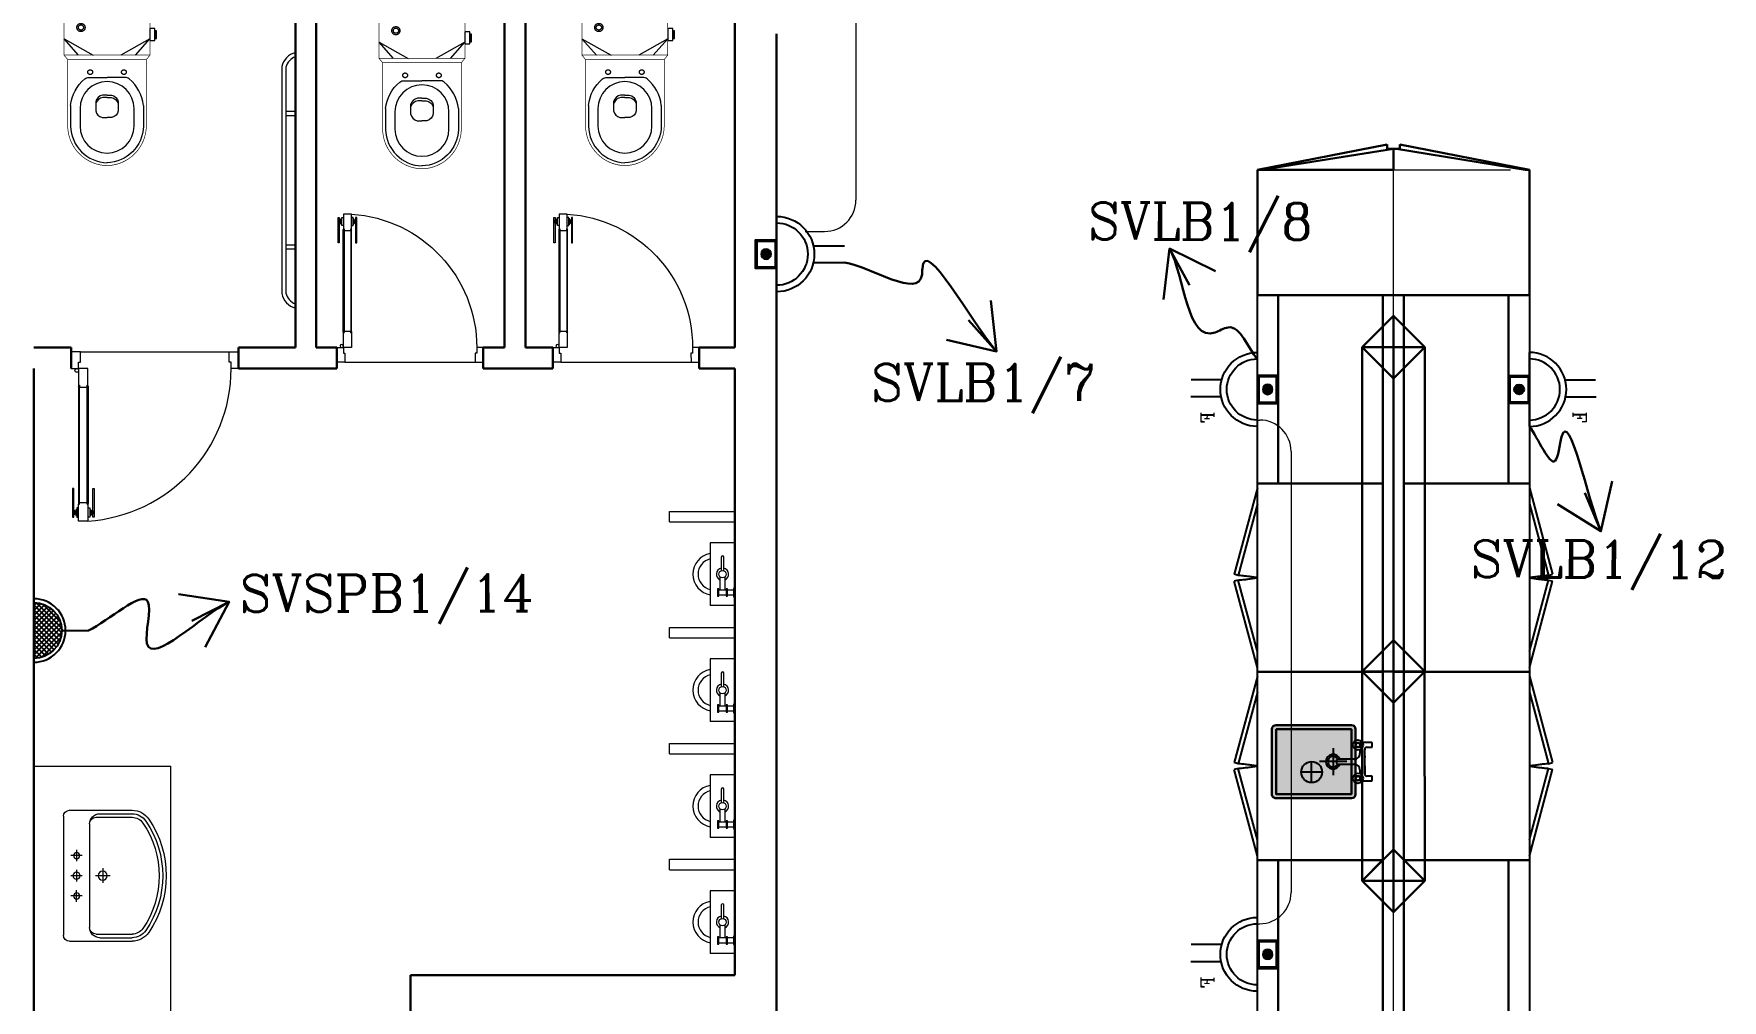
# Model space of a CAD drawing. Extents: x 1315 to 1416, y 473 to 837.
# Drawn here: x 1338.49 to 1346.56, y 594.38 to 599 of the extents above; entities that cross this region are included whole.
import ezdxf

# ---------------------------------------------------------------- set-up
doc = ezdxf.new("R2010")
doc.units = 0
doc.header["$MEASUREMENT"] = 0
for name, pattern in [('ACAD_ISO02W100', [15, 12, -3]), ('DASHED', [19.049999999999997, 12.7, -6.349999999999998]), ('DASHED2', [0.375, 0.25, -0.125])]:
    doc.linetypes.add(name, pattern=pattern)
doc.layers.get('0').update_dxf_attribs({"color": 252, "linetype": 'CONTINUOUS', "lineweight": 30})
for name, color, linetype in [('-FUR', 252, 'CONTINUOUS'), ('E-SOCKETS', 6, 'CONTINUOUS'), ('LAYER8', 252, 'CONTINUOUS'), ('POWER', 1, 'CONTINUOUS'), ('SAN', 252, 'CONTINUOUS'), ('WIRING', 4, 'CONTINUOUS')]:
    doc.layers.add(name, color=color, linetype=linetype)
for name, color, linetype, lineweight in [('DOOR', 252, 'CONTINUOUS', 9), ('elev', 252, 'CONTINUOUS', 9), ('Furn', 252, 'CONTINUOUS', 9), ('LIGHT 2', 252, 'CONTINUOUS', 9), ('Wall', 252, 'CONTINUOUS', 30), ('WIRRING', 3, 'CONTINUOUS', 5)]:
    doc.layers.add(name, color=color, linetype=linetype, lineweight=lineweight)
doc.styles.add('ARIAL', font='arial.ttf')
doc.styles.add('E80', font='romanc.shx')
doc.dimstyles.new('DIM-100-IN', dxfattribs={"dimtxt": 0.22, "dimasz": 0.1, "dimexe": 0.15, "dimexo": 0.15, "dimgap": 0, "dimtad": 0, "dimrnd": 0.05, "dimzin": 1, "dimdsep": 46, "dimtxsty": 'ARIAL', "dimblk": 'DOT', "dimcen": 0.2, "dimclrd": 256, "dimclre": 256, "dimclrt": 23, "dimadec": 0, "dimazin": 0, "dimtfac": 1, "dimtmove": 2, "dimatfit": 2, "dimldrblk": 'OPEN90', "dimfxl": 0.15, "dimfxlon": 1, "dimtolj": 1, "dimtzin": 0, "dimlwe": -1, "dimarcsym": 0})

# ---------------------------------------------------------------- blocks, each defined once
blk = doc.blocks.new('gfhh')
at = {"layer": 'Furn'}
for p, q in [((-7.349850511601543, -128.8200954958166), (-7.648408565474397, -128.8425768039495)), ((-7.639638702096249, -128.9590430405349), (-7.648408565474397, -128.8425768039495)), ((-7.340498246226102, -128.9363497981562), (-7.349267822704375, -128.8198872465551)), ((-7.639638702096249, -128.9590430405349), (-7.340498246226102, -128.9363497981562)), ((-7.565915044231275, -128.8715030543223), (-7.600854915206129, -128.8741340133365)), ((-7.600854915206129, -128.8741340133365), (-7.600416422037597, -128.8799573251652)), ((-7.600416422037597, -128.8799573251652), (-7.565476551061777, -128.8773263661518)), ((-7.562845592048402, -128.9122662371277), (-7.597785463025132, -128.9148971961411)), ((-7.597785463025132, -128.9148971961411), (-7.597346969855664, -128.9207205079702)), ((-7.597346969855664, -128.9207205079702), (-7.562407098879845, -128.9180895489569)), ((-7.560214633035088, -128.9472061081031), (-7.595154504010026, -128.9498370671163)), ((-7.594593110208418, -128.8795188319966), (-7.591962151195048, -128.9144587029724)), ((-7.591523658025607, -128.9202820148011), (-7.589331192181731, -128.9493985739478)), ((-7.568668903878487, -128.9127047302963), (-7.571299862891834, -128.8777648593205)), ((-7.570861369722338, -128.8835881711501), (-7.508199373213415, -128.8788697466129)), ((-7.506263047687298, -128.90214926283), (-7.56910739704611, -128.9068814184675)), ((-7.566037944864262, -128.9476446012716), (-7.568230410708963, -128.9185280421259)), ((-7.565476551061777, -128.8773263661518), (-7.565915044231275, -128.8715030543223)), ((-7.562407098879845, -128.9180895489569), (-7.562845592048402, -128.9122662371277)), ((-7.413193457163004, -128.8775721674182), (-7.478416379834641, -128.8824834287221)), ((-7.477539393497409, -128.8941300523814), (-7.412316470825885, -128.8892187910766)), ((-7.553952994416817, -128.9525909392913), (-7.600539322670528, -128.956098872115))]:
    blk.add_line(p, q, dxfattribs=at)
blk.add_circle((-7.494281329603436, -128.8895343836126), 0.017519393034043, dxfattribs=at)
for centre, radius, start, end in [((-7.497413423668064, -128.8479392991175), 0.1001108173373883, 14.03882389447168, 174.7471238944766), ((-7.497413423668064, -128.8479392991175), 0.0750831130030412, 17.14602389448299, 171.5072238944836), ((-7.494281329603436, -128.8895343836126), 0.0291989883900716, 16.18252389449923, 160.892523894523), ((-7.56001257274616, -128.9533049017674), 0.0061015841283243, 6.714623894479227, 91.89782389448735), ((-7.494281329603436, -128.8895343836126), 0.0291989883900716, 207.1566938945013, 352.8832238944811), ((-7.412754963994442, -128.8833954792474), 0.0058397976780143, 274.3062238944887, 94.30622389448868), ((-7.594441156942622, -128.9558973610807), 0.0061015841283243, 96.71462389449216, 181.8978238944874)]:
    blk.add_arc(centre, radius, start, end, dxfattribs=at)
blk = doc.blocks.new('LAV15')
at = {"layer": 'Furn'}
for p, q in [((-0.0137500000000017, 0.4233986423538403), (0.5762500000000017, 0.4233986423538403)), ((-0.0437500000000029, 0.3933986423538389), (-0.0437500000000029, 0.0826797284707777)), ((0.1522921084965674, 0.3583986423538388), (0.20937484216347, 0.3583986423538388)), ((0.1812499999999915, 0.3300132438867482), (0.1812499999999915, 0.3866331723675191)), ((0.2522921084965617, 0.3583986423538388), (0.3093748421634643, 0.3583986423538388)), ((0.28125, 0.3300132438867482), (0.28125, 0.3866331723675191)), ((0.4102078915034327, 0.3583986423538388), (0.35312515783653, 0.3583986423538388)), ((0.3812499999999943, 0.3300132438867482), (0.3812499999999943, 0.3866331723675191)), ((0.606250000000003, 0.3933986423538425), (0.606250000000003, 0.0826797284707777)), ((-0.0087500000000063, 0.2608986423538386), (-0.0087500000000063, 0.0826797284707777)), ((0.0237499999999926, 0.293398642353841), (0.5387499999999932, 0.293398642353841)), ((0.28125, 0.1921284109792207), (0.28125, 0.26447609737132)), ((0.5712499999999922, 0.2608986423538386), (0.5712499999999922, 0.0826797284707777)), ((-0.0262500000000046, 0.2433986423538403), (-0.0262500000000046, 0.0826797284707741)), ((0.2442482497456098, 0.2283986423538398), (0.317187298319979, 0.2283986423538398)), ((0.5887500000000045, 0.2433986423538403), (0.5887500000000045, 0.0826797284707777))]:
    blk.add_line(p, q, dxfattribs=at)
for centre, radius in [((0.1812499999999915, 0.3583986423538388), 0.0150845549947657), ((0.28125, 0.3583986423538388), 0.0175986474938933), ((0.3812499999999943, 0.3583986423538388), 0.0150845549947657), ((0.28125, 0.2283986423538398), 0.0224871606866415)]:
    blk.add_circle(centre, radius, dxfattribs=at)
for centre, radius, start, end in [((-0.0137500000000017, 0.3933986423538389), 0.03, 90, 180), ((0.5762500000000017, 0.3933986423538425), 0.03, 0, 90), ((0.0237499999999926, 0.2433986423538403), 0.05, 90, 180), ((0.0237499999999926, 0.2608986423538386), 0.0325, 90, 180), ((0.5387499999999932, 0.2433986423538403), 0.05, 0, 90), ((0.5387499999999932, 0.2608986423538386), 0.0325, 0, 90), ((0.0562499999999915, 0.0826797284707777), 0.1, 180, 235.7711336721866), ((0.0562499999999915, 0.0826797284707777), 0.0825, 180, 235.7711336721866), ((0.0562499999999915, 0.0826797284707777), 0.065, 180, 235.7711336721866), ((0.28125, 0.4133986423538385), 0.5, 235.7711336721866, 304.2288663278136), ((0.28125, 0.4133986423538385), 0.4825000000000001, 235.7711336721866, 304.2288663278136), ((0.28125, 0.4133986423538385), 0.4650000000000001, 235.7711336721866, 304.2288663278136), ((0.5062499999999944, 0.0826797284707777), 0.065, 304.2288663278136, 0), ((0.5062499999999944, 0.0826797284707777), 0.0825, 304.2288663278136, 0), ((0.5062499999999944, 0.0826797284707777), 0.1, 304.2288663278136, 0)]:
    blk.add_arc(centre, radius, start, end, dxfattribs=at)
blk = doc.blocks.new('A$C5C187BFD')
at = {"layer": 'Furn', "const_width": 0.0014}
for points in [[(0.0978126535884201, 0.0900395995012531), (0.0978126535884201, 0.1719215338339097), (0.0887083442971744, 0.1793791997529439), (0.0073764931647133, 0.1793791997529439, 0.4634554236914675), (0.0007000005100224, 0.1714978421647828), (0.0007000005100224, 0.0900395995012531)], [(0.0978126535884201, 0.1719215338339097), (0.2367046964911026, 0.1719215338339097, -0.4022696111272069), (0.3186806307851384, 0.0900395995012531)], [(0.0978126535884201, 0.0900395995012531), (0.0978126535884201, 0.0081576651685964), (0.0887083442971744, 0.0006999992495622), (0.0073764931647133, 0.0006999992495622, -0.4634554236914675), (0.0007000005100224, 0.0085813568377233), (0.0007000005100224, 0.0900395995012531)], [(0.0978126535884201, 0.0081576651685964), (0.2367046964911026, 0.0081576651685964, 0.4022696111272069), (0.3186806307851384, 0.0900395995012531)]]:
    blk.add_lwpolyline(points, format="xyb", dxfattribs=at)
at = {"layer": 'Furn'}
for points in [[(0.0334957720382931, 0.1793791997529439), (0.0583808912487598, 0.1793791997529439), (0.0583808912487598, 0.1897254174731842), (0.0334957720382931, 0.1897254174731842)], [(0.0383514000296259, 0.1897254174731842), (0.0541322061513938, 0.1897254174731842), (0.0541322061513938, 0.1933629620662174), (0.0383514000296259, 0.1933629620662174)]]:
    blk.add_lwpolyline(points, close=True, dxfattribs=at)
for points in [[(0.0887083442971744, 0.1491061205667279), (0.0547391701241793, 0.1793791997529439), (0.0887083442971459, 0.1187932077712475)], [(0.1962037733616739, 0.1138767433195937), (0.1962037733616739, 0.1139608772346747)], [(0.0887083442971744, 0.030973078435764), (0.0547391701241793, 0.0006999992495622), (0.0887083442971459, 0.0612859912312587)], [(0.1962037733616739, 0.0662024556829124), (0.1962037733616739, 0.0661183217678314)]]:
    blk.add_lwpolyline(points, dxfattribs=at)
at = {"layer": 'Furn', "const_width": 0.0014}
for points in [[(0.0887083442971744, 0.1793791997529439), (0.0887083442971744, 0.0900395995012531)], [(0.0887083442971744, 0.0006999992495622), (0.0887083442971744, 0.0900395995012531)]]:
    blk.add_lwpolyline(points, dxfattribs=at)
at = {"layer": 'Furn'}
for points in [[(0.1932676401947617, 0.1657710016623213, 0.1988959955244562), (0.1382422278952333, 0.1362852751468466, 0.1977661955998966), (0.1352423140762085, 0.1272187265050064), (0.1352423140762085, 0.0900395995012531)], [(0.1932676401948186, 0.1657710016623213), (0.2366423224552818, 0.1657710016623213, -0.4020446499234156), (0.3125314610943803, 0.0899101463910199)], [(0.1716867197754652, 0.0900395995012389), (0.1716867197754652, 0.0991190932878681, -0.3005419823001434), (0.1858025975723763, 0.1135898349159419), (0.2043761279464036, 0.1135898349159419, -0.2970546325545382), (0.2184920057433146, 0.1002322309732051), (0.2184920057433146, 0.0900395995012531)], [(0.1768873025861524, 0.0900395995012673), (0.1768873025861524, 0.0987480509691352, -0.2791782129178522), (0.1895173097479414, 0.1135898349159419, -1.386683449356957)], [(0.1932676401947617, 0.0143081973401849, -0.1988959955244562), (0.1382422278952333, 0.0437939238556595, -0.1977661955998966), (0.1352423140762085, 0.0528604724974997), (0.1352423140762085, 0.0900395995012531)], [(0.1716867197754652, 0.0900395995012673), (0.1716867197754652, 0.0809601057146381, 0.3005419823001434), (0.1858025975723763, 0.0664893640865643), (0.2043761279464036, 0.0664893640865643, 0.2970546325545382), (0.2184920057433146, 0.079846968029301), (0.2184920057433146, 0.0900395995012531)], [(0.1768873025861524, 0.0900395995012389), (0.1768873025861524, 0.0813311480333567, 0.2791782129178522), (0.1895173097479414, 0.0664893640865643, 1.386683449356957)], [(0.1932676401948186, 0.0143081973401849), (0.2366423224552818, 0.0143081973401849, 0.4020446499234156), (0.3125314610943803, 0.090169052611472)]]:
    blk.add_lwpolyline(points, format="xyb", dxfattribs=at)
blk.add_lwpolyline([(0.2000285872502445, 0.0338374415494229), (0.236212483834862, 0.0338374415494229, 0.9999999999999998), (0.236212483834862, 0.1462417574530832), (0.2000285872502445, 0.1462417574530832, 0.9999999999999998)], format="xyb", close=True, dxfattribs=at)
at = {"layer": 'Furn', "linetype": 'DASHED2'}
for centre, radius in [((0.1240976284810813, 0.1250876083474992), 0.0049365714629232), ((0.031179976687497, 0.03577169171468601), 0.0085288164727189), ((0.031179976687497, 0.03577169171468601), 0.0053830397684266), ((0.1240976284810529, 0.0549915906550069), 0.0049365714629232)]:
    blk.add_circle(centre, radius, dxfattribs=at)
blk = doc.blocks.new('d5')
at = {"layer": 'DOOR'}
for p, q in [((94.41316400247749, -72.62162246483132), (94.41316400247749, -72.06170049870963)), ((94.41713411347915, -72.06170049870983), (94.41713411347915, -72.62162246483132)), ((94.45446224455404, -72.06170049870983), (94.45446224455404, -72.62162246483153)), ((94.45843235555628, -72.62162246483132), (94.45843235555628, -72.06170049870983)), ((94.4491284657234, -72.7860551424973), (93.73803193302952, -72.7860551424973))]:
    blk.add_line(p, q, dxfattribs=at)
for points in [[(94.39087248065216, -72.13291790056608), (94.3844504665027, -72.13291790056608), (94.3844504665027, -71.99504312179033), (94.39087248065205, -71.99504312179033)], [(94.400247577993, -72.00928941499343), (94.39510050151031, -72.00928941499343), (94.39510050151031, -72.02546747948573), (94.400247577993, -72.02546747948573)], [(94.45446224455404, -72.057256673582), (94.45446224455404, -72.06614432383785), (94.41713411347926, -72.06614432383785), (94.41713411347926, -72.057256673582), (94.41357905337676, -72.057256673582), (94.41357905337676, -71.97726782127884), (94.41357905337676, -71.97726782127884), (94.45801730465624, -71.97726782127884), (94.45801730465624, -72.057256673582)], [(94.4713487800402, -72.00928941499343), (94.47649585652292, -72.00928941499343), (94.47649585652292, -72.02546747948573), (94.4713487800402, -72.02546747948573)], [(94.48072387738138, -72.13291790056608), (94.48714589153069, -72.13291790056608), (94.48714589153069, -71.99504312179053), (94.48072387738128, -71.99504312179053)], [(94.45446224455429, -72.62606628995945), (94.45446224455429, -72.61717863970351), (94.41713411347956, -72.61717863970351), (94.41713411347956, -72.62606628995945), (94.41357905337708, -72.62606628995945), (94.41357905337708, -72.70605514226251), (94.41357905337708, -72.70605514226251), (94.45801730465669, -72.70605514226251), (94.45801730465669, -72.62606628995945)], [(93.69356769577308, -72.7860551424978), (93.69356769594508, -72.70605514251473), (93.7292299836728, -72.70605514226291), (93.72922977376578, -72.73637567270337), (93.73811742402172, -72.73637567270337), (93.73803193302952, -72.7860551424973)], [(94.49356769577308, -72.78605514249757), (94.49356790568024, -72.70605514226251), (94.45801730465669, -72.70605514226251), (94.45801709474961, -72.73637567270337), (94.44912944449379, -72.73637567270337), (94.4491284657234, -72.7860551424973)]]:
    blk.add_lwpolyline(points, close=True, dxfattribs=at)
for points in [[(94.39087248065205, -72.0095200233688, -0.9999999999999998), (94.39510050151031, -72.0095200233688), (94.39510050151031, -72.0095200233688), (94.39510050151031, -72.02523687111037), (94.39510050151031, -72.02523687111037, -0.9999999999999998), (94.39087248065205, -72.02523687111037), (94.39087248065205, -72.02523687111037)], [(94.48072387738128, -72.0095200233688, 0.9999999999999998), (94.47649585652292, -72.0095200233688), (94.47649585652292, -72.0095200233688), (94.47649585652292, -72.02523687111017), (94.47649585652292, -72.02523687111017, 0.9999999999999998), (94.48072387738128, -72.02523687111017), (94.48072387738128, -72.02523687111017)], [(94.41713411347926, -72.06567060971193), (94.41713411347926, -72.06567060971193, -0.9999999999999998), (94.41713411347926, -72.05773038770771)], [(94.45446224455404, -72.06567060971193), (94.45446224455404, -72.06567060971193, 0.9999999999999998), (94.45446224455404, -72.05773038770771)], [(94.41713411347956, -72.61765235382961), (94.41713411347956, -72.61765235382961, 0.9999999999999998), (94.41713411347956, -72.62559257583325)], [(94.45446224455429, -72.61765235382961), (94.45446224455429, -72.61765235382961, -0.9999999999999998), (94.45446224455429, -72.62559257583325)]]:
    blk.add_lwpolyline(points, format="xyb", close=True, dxfattribs=at)
for points in [[(94.40469140312105, -72.03117947155405), (94.400247577993, -72.03117947155405), (94.400247577993, -72.00357742292462), (94.40469140312092, -72.00357742292462)], [(94.41357905337676, -72.03948137307033), (94.40469140312105, -72.03948137307033), (94.40469140312105, -71.99504312179053), (94.41357905337676, -71.99504312179053)], [(94.45801730465635, -72.03948137307013), (94.46690495491228, -72.03948137307013), (94.46690495491228, -71.99504312179033), (94.45801730465635, -71.99504312179033)], [(94.46690495491228, -72.03117947155455), (94.4713487800402, -72.03117947155455), (94.4713487800402, -72.00357742292472), (94.46690495491228, -72.00357742292472)]]:
    blk.add_lwpolyline(points, dxfattribs=at)
blk.add_circle((94.46690495491268, -72.69716749200667), 0.0088876502559006, dxfattribs=at)
blk.add_arc((94.45946010502294, -72.70605514226251), 0.7302301213500657, 93.60232103146853, 180.0000000000229, dxfattribs=at)
blk = doc.blocks.new('5')
at = {"layer": '-FUR', "linetype": 'ACAD_ISO02W100'}
for p, q in [((41999.78853774873, -66320.44784204697), (42000.68853774872, -66320.44784204697)), ((41999.80853774873, -66321.04784204697), (42000.22210122364, -66321.15865604609)), ((41999.88581181482, -66321.04784204697), (42000.22727760455, -66321.13933752957)), ((42000.59126368263, -66321.04784204697), (42000.24979789291, -66321.13933752957)), ((42000.66853774873, -66321.04784204697), (42000.25497427382, -66321.15865604609)), ((42000.22727760455, -66321.13933752957), (42000.22210122364, -66321.15865604609)), ((42000.24979789291, -66321.13933752957), (42000.25497427382, -66321.15865604609))]:
    blk.add_line(p, q, dxfattribs=at)
at = {"layer": '-FUR'}
blk.add_lwpolyline([(41999.78853774873, -66320.44784204697), (42000.68853774872, -66320.44784204697), (42000.68853774872, -66321.04784204697), (41999.78853774873, -66321.04784204697)], close=True, dxfattribs=at)
at = {"layer": '-FUR', "linetype": 'ACAD_ISO02W100'}
for centre, start, end in [((42001.75381514877, -66321.28076446554), 171.2611213296356, 174.7069094137794), ((41998.72326034871, -66321.28076446554), 5.29309058622053, 8.738878670364311)]:
    blk.add_arc(centre, 1.533074835783438, start, end, dxfattribs=at)
blk = doc.blocks.new('ba7es')
at = {"layer": '-FUR', "linetype": 'ACAD_ISO02W100'}
blk.add_line((1323.889523409866, 576.6577940327383), (1322.989523409867, 576.6577940327383), dxfattribs=at)
for p, q in [((1323.889523409866, 577.2577940327384), (1322.989523409866, 577.2577940327384)), ((1322.989523409866, 577.2577940327384), (1322.989523409866, 576.6577940327383)), ((1323.889523409866, 576.6577940327383), (1323.889523409866, 577.2577940327384)), ((1322.989523409866, 576.6577940327383), (1322.989523409866, 576.7577940327385)), ((1322.989523409866, 576.7577940327385), (1323.889523409866, 576.7577940327385))]:
    blk.add_line(p, q)
blk = doc.blocks.new('YY5Y5')
at = {"layer": 'SAN', "color": 1}
for p, q in [((433.8299524483771, 542.0353399230077), (433.8299524483771, 538.5632871204119)), ((435.7349524483772, 542.4103399230077), (434.2049524483771, 542.4103399230077)), ((435.7349524483772, 540.5528399230077), (435.7349524483772, 542.4103399230077)), ((447.1649524483772, 542.4103399230077), (447.1649524483772, 540.5528399230075)), ((448.6949524483771, 542.4103399230077), (447.1649524483772, 542.4103399230077)), ((449.0699524483778, 538.5632871204116), (449.0699524483778, 542.0353399230077)), ((434.1620984389513, 537.5616067070109), (433.7030249017836, 538.0206802441787)), ((434.1620984389513, 536.1473931446377), (433.7030249017836, 535.68831960747)), ((435.5763120013245, 537.5616067070109), (436.0353855384922, 538.0206802441787)), ((435.5763120013245, 536.1473931446377), (436.0353855384922, 535.68831960747)), ((436.7200643211554, 537.6478399230076), (438.2474524483773, 537.6478399230076)), ((446.1798405755986, 539.5528399230077), (436.7349524483772, 539.5528399230077)), ((440.4974524483773, 535.3978399230076), (440.4974524483773, 528.7356687512626)), ((442.4024524483773, 528.7356687512623), (442.4024524483773, 535.3978399230076)), ((443.0364909099159, 539.5528399230077), (446.1649524483772, 539.5528399230077)), ((444.6524524483772, 537.6478399230076), (446.1798405755986, 537.6478399230076)), ((447.3235928954293, 537.5616067070109), (446.8645193582616, 538.0206802441787)), ((447.3235928954293, 536.1473931446377), (446.8645193582616, 535.68831960747)), ((448.7378064578025, 537.5616067070109), (449.1968799949703, 538.0206802441787)), ((448.7378064578025, 536.1473931446377), (449.1968799949703, 535.68831960747)), ((440.8724524483771, 528.3606687512623), (442.0274524483772, 528.3606687512623))]:
    blk.add_line(p, q, dxfattribs=at)
at = {"layer": 'SAN', "color": 1, "linetype": 'Continuous'}
blk.add_line((439.2287986022243, 539.5528399230077), (439.8634139868383, 539.5528399230077), dxfattribs=at)
at = {"layer": 'SAN', "color": 2, "linetype": 'DASHED'}
for points in [[(436.0563877093855, 527.0279867387471), (446.8435171873685, 527.0279867387471)], [(441.449952448377, 532.4215514777384), (441.449952448377, 521.6344219997557)]]:
    blk.add_lwpolyline(points, dxfattribs=at)
at = {"layer": 'SAN', "color": 1}
for centre, radius in [((434.869205220138, 536.8544999258244), 2), ((434.869205220138, 536.8544999258244), 1), ((434.869205220138, 536.8544999258244), 0.8), ((448.0306996766159, 536.8544999258244), 2), ((448.0306996766159, 536.8544999258244), 1), ((448.0306996766159, 536.8544999258244), 0.8)]:
    blk.add_circle(centre, radius, dxfattribs=at)
for centre, radius, start, end in [((434.2049524483771, 542.0353399230077), 0.375, 90, 180), ((436.7349524483772, 540.5528399230077), 1, 180, 269.9999999999993), ((446.1649524483772, 540.5528399230075), 1, 270, 0), ((448.6949524483771, 542.0353399230077), 0.375, 0, 90), ((438.2474524483773, 535.3978399230076), 2.25, 0, 90.00000000000038), ((444.6524524483772, 535.3978399230076), 2.25, 90.00000000000038, 180), ((441.449952448377, 527.0279867387471), 2.863051791674743, 109.431944475873, 70.56805552411734), ((441.449952448377, 527.0279867387471), 2.078403032943442, 117.2764679737789, 62.72353202620878), ((440.8724524483771, 528.7356687512626), 0.375, 179.9999999999995, 270), ((442.0274524483772, 528.7356687512623), 0.375, 270, 359.9999999999995)]:
    blk.add_arc(centre, radius, start, end, dxfattribs=at)
blk = doc.blocks.new('vfd')
at = {"layer": '-FUR'}
h = blk.add_hatch(color=254, dxfattribs=at)
h.paths.add_polyline_path([(1316.634964427654, 565.8296376023383), (1316.634964427654, 566.1396376023382), (1316.274964427654, 566.1396376023382), (1316.274964427654, 565.8296376023383)], flags=16)
edge = h.paths.add_edge_path()
edge.add_line((1316.654964427654, 565.8296376023383), (1316.654964427654, 566.1396376023382))
edge.add_ellipse((1316.634964427654, 566.1396376023382), major_axis=(-0.0141421356237856, -0.0141421356237856), ratio=0.9999999999904474, start_angle=134.9999999997262, end_angle=225.0000000002736)
edge.add_line((1316.634964427654, 566.1596376023383), (1316.274964427654, 566.1596376023383))
edge.add_ellipse((1316.274964427654, 566.1396376023382), major_axis=(-0.0141421356237642, -0.0141421356237642), ratio=0.9999999999934744, start_angle=225.0000000001869, end_angle=314.9999999998129)
edge.add_line((1316.254964427654, 566.1396376023382), (1316.254964427654, 565.8296376023383))
edge.add_ellipse((1316.274964427654, 565.8296376023383), major_axis=(0.0141421356237642, -0.0141421356237642), ratio=0.9999999999934744, start_angle=225.0000000001869, end_angle=314.9999999998129)
edge.add_line((1316.274964427654, 565.8096376023384), (1316.634964427654, 565.8096376023384))
edge.add_ellipse((1316.634964427654, 565.8296376023383), major_axis=(0.0141421356237856, -0.0141421356237857), ratio=0.9999999999904474, start_angle=-45.00000000027365, end_angle=45.00000000027365)
blk.add_hatch(color=253, dxfattribs=at).paths.add_polyline_path([(1316.274964427654, 565.8296376023383), (1316.634964427654, 565.8296376023383), (1316.634964427654, 566.1396376023382), (1316.274964427654, 566.1396376023382)])
h = blk.add_hatch(color=251, dxfattribs=at)
h.paths.add_polyline_path([(1316.304964427654, 565.8595720191583), (1316.274964427654, 565.8296376023383), (1316.634964427654, 565.8296376023383), (1316.604964427654, 565.8596376023381)])
h.paths.add_polyline_path([(1316.604964427654, 565.8596376023381), (1316.634964427654, 565.8296376023383), (1316.634964427654, 566.1396376023382), (1316.604964427654, 566.1096376023387)])
h = blk.add_hatch(color=252, dxfattribs=at)
h.paths.add_polyline_path([(1316.304964427654, 566.1096376023387), (1316.274964427654, 566.1396376023382), (1316.274964427654, 565.8296376023383), (1316.304964427654, 565.8595720191583)])
h.paths.add_polyline_path([(1316.604964427654, 566.1096376023387), (1316.634964427654, 566.1396376023382), (1316.274964427654, 566.1396376023382), (1316.304964427654, 566.1096376023387)])
blk.add_lwpolyline([(1316.654964427654, 565.8296376023383), (1316.654964427654, 566.1396376023382, 0.4142135623730955), (1316.634964427654, 566.1596376023383), (1316.274964427654, 566.1596376023383, 0.4142135623730951), (1316.254964427654, 566.1396376023382), (1316.254964427654, 565.8296376023383, 0.4142135623730951), (1316.274964427654, 565.8096376023384), (1316.634964427654, 565.8096376023384, 0.4142135623730955)], format="xyb", close=True)
blk.add_lwpolyline([(1316.654964427654, 565.8296376023383), (1316.654964427654, 566.1396376023382, 0.4142135623730955), (1316.634964427654, 566.1596376023383), (1316.274964427654, 566.1596376023383, 0.4142135623730951), (1316.254964427654, 566.1396376023382), (1316.254964427654, 565.8296376023383, 0.4142135623730951), (1316.274964427654, 565.8096376023384), (1316.634964427654, 565.8096376023384, 0.4142135623730955)], format="xyb", close=True)
blk.add_lwpolyline([(1316.634964427654, 565.8296376023383), (1316.634964427654, 566.1396376023382), (1316.274964427654, 566.1396376023382), (1316.274964427654, 565.8296376023383)], close=True)
at = {"layer": 'LAYER8'}
for p, q in [((1316.464964427655, 566.0846375813004), (1316.464964427655, 565.9846375813001)), ((1316.414964427655, 566.0346375813003), (1316.514964427655, 566.0346375813003))]:
    blk.add_line(p, q, dxfattribs=at)
blk.add_circle((1316.464964427655, 566.0346375813003), 0.05, dxfattribs=at)
at = {"xscale": 0.0121, "yscale": 0.0121, "zscale": 0.0121, "rotation": 89.99999999999997}
blk.add_blockref('YY5Y5', (1322.739691290722, 560.6430931777134), dxfattribs=at)
blk = doc.blocks.new('LAB 2')
at = {"color": 251}
for p, q in [((994.5460793353767, 451.99679178928), (994.5460793353757, 447.3947661099706)), ((994.6460793353664, 447.395236143831), (994.6460793353681, 451.99679178928)), ((994.596314352303, 449.9950015333182), (994.446314352303, 449.8450015333181)), ((994.596314352303, 449.9950015333182), (994.446314352303, 449.8450015333181)), ((994.746314352303, 449.8450015333181), (994.596314352303, 449.9950015333182)), ((994.596314352303, 449.8450015333181), (994.596314352303, 449.9950015333182)), ((994.746314352303, 449.8450015333181), (994.596314352303, 449.9950015333182)), ((994.446314352303, 449.8450015333181), (994.5460793353676, 449.9447665163829)), ((994.646079335369, 449.9452365502522), (994.746314352303, 449.8450015333181)), ((994.446314352303, 449.8450015333181), (994.746314352303, 449.8450015333181)), ((994.596314352303, 449.695001533318), (994.446314352303, 449.8450015333181)), ((994.446314352303, 449.8450015333181), (994.746314352303, 449.8450015333181)), ((994.596314352303, 449.8450015333181), (994.446314352303, 449.8450015333181)), ((994.446314352303, 449.8450015333181), (994.596314352303, 449.8450015333181)), ((994.446314352303, 449.8450015333181), (994.746314352303, 449.8450015333181)), ((994.596314352303, 449.695001533318), (994.446314352303, 449.8450015333181)), ((994.446314352303, 448.8450015333182), (994.446314352303, 449.8450015333181)), ((994.446314352303, 449.8450015333181), (994.746314352303, 449.8450015333181)), ((994.5460793353776, 449.7452365502433), (994.446314352303, 449.8450015333181)), ((994.746314352303, 449.8450015333181), (994.596314352303, 449.695001533318)), ((994.596314352303, 448.9950015333183), (994.596314352303, 449.8450015333181)), ((994.596314352303, 449.8450015333181), (994.746314352303, 449.8450015333181)), ((994.596314352303, 449.8450015333181), (994.596314352303, 449.695001533318)), ((994.746314352303, 449.8450015333181), (994.596314352303, 449.6950015333181)), ((994.6481046082604, 449.7467917892755), (994.746314352303, 449.8450015333181)), ((994.746314352303, 449.8450015333181), (994.7445240963472, 448.846791789274)), ((994.596314352303, 448.9950015333183), (994.446314352303, 448.8450015333182)), ((994.596314352303, 448.8450015333182), (994.596314352303, 448.9950015333183)), ((994.746314352303, 448.8450015333182), (994.596314352303, 448.9950015333183)), ((994.746314352303, 448.8450015333182), (994.446314352303, 448.8450015333182)), ((994.596314352303, 448.6950015333178), (994.446314352303, 448.8450015333182)), ((994.446314352303, 448.8450015333182), (994.746314352303, 448.8450015333182)), ((994.446314352303, 447.2950011268944), (994.446314352303, 448.8450015333182)), ((994.646079335359, 448.8467917892744), (994.596079335359, 448.8467917892744)), ((994.596314352303, 448.8450015333182), (994.596314352303, 448.6950015333178)), ((994.596314352303, 448.6950015333178), (994.746314352303, 448.8450015333182)), ((994.596314352303, 448.8450015333182), (994.596314352303, 447.1450011268943)), ((994.746314352303, 448.8450015333182), (994.746314352303, 447.2950011268981)), ((994.5963143523012, 447.4450011268963), (994.5963143523012, 448.2950011268963)), ((994.5963143523012, 447.4450011268963), (994.4463143523012, 447.2950011268962)), ((994.5963143523012, 447.2950011268962), (994.5963143523012, 447.4450011268963)), ((994.7463143523012, 447.2950011268962), (994.5963143523012, 447.4450011268963)), ((994.7463143523012, 447.2950011268962), (994.4463143523012, 447.2950011268962)), ((994.5963143523012, 447.1450011268962), (994.4463143523012, 447.2950011268962)), ((994.4463143523012, 447.2950011268962), (994.7463143523012, 447.2950011268962)), ((994.5963143523012, 447.2950011268962), (994.5963143523012, 447.1450011268962)), ((994.5963143523012, 447.1450011268962), (994.7463143523012, 447.2950011268962)), ((993.94607933536, 447.0467917892635), (993.94607933536, 446.4467917892636)), ((993.94607933536, 447.0467917892691), (995.2460793353599, 447.0467917892691)), ((995.2460793353599, 446.4467917892636), (995.2460793353599, 447.0467917892635)), ((993.94607933536, 446.4467917892636), (994.59607933536, 446.4467917892636)), ((993.94607933536, 446.4467917892636), (994.56607933536, 446.3267917892637)), ((993.94607933536, 446.4467917892636), (993.96607933536, 446.4467917892636)), ((993.96607933536, 446.4467917892636), (994.59607933536, 446.3467917892637)), ((994.59607933536, 446.4467917892636), (994.59607933536, 446.3467917892637)), ((995.2260793353599, 446.4467917892636), (994.6110793353599, 446.3467917892637)), ((995.2460793353599, 446.4467917892636), (994.6260793353599, 446.3267917892637)), ((995.2460793353599, 446.4467917892636), (995.2260793353599, 446.4467917892636)), ((994.59607933536, 446.3467917892637), (994.56607933536, 446.3467917892637)), ((994.56607933536, 446.3467917892637), (994.56607933536, 446.3267917892637)), ((994.59607933536, 446.3467917892637), (994.6260793353599, 446.3467917892637)), ((994.6260793353599, 446.3467917892637), (994.6260793353599, 446.3267917892637))]:
    blk.add_line(p, q, dxfattribs=at)
at = {"layer": 'elev', "color": 251, "linetype": 'Continuous'}
for p, q in [((994.5960793353723, 451.9967917892801), (994.5960793353723, 446.3786504886249)), ((994.036079335369, 446.4467917892636), (995.156079335369, 446.4467917892636))]:
    blk.add_line(p, q, dxfattribs=at)
at = {"color": 251, "xscale": -1}
for p, rotation in [((417.2882853026358, -873.2427316205967), 270), ((1571.903873368119, 1773.636315199141), 90), ((417.2882853026263, -875.9427316206026), 270), ((1571.90387336811, 1770.936315199135), 90)]:
    blk.add_blockref('ba7es', p, dxfattribs=dict(at, rotation=rotation))
blk.add_blockref('vfd', (2310.670452101757, -116.7088061247605), dxfattribs=at)
at = {"layer": 'Wall', "color": 251, "lineweight": 20, "xscale": -1}
for p, rotation in [((67314.99392138237, -41550.94174595944), 270), ((-65325.8017627116, 42449.53532953798), 90), ((67314.99392138237, -41551.84174595945), 270), ((-65325.8017627116, 42448.63532953798), 90)]:
    blk.add_blockref('5', p, dxfattribs=dict(at, rotation=rotation))
blk = doc.blocks.new('DOPLEX SOCKET WP')
at = {"layer": 'E-SOCKETS'}
blk.add_hatch(color=2, dxfattribs=at).paths.add_polyline_path([(48.2532611035053, -124.29059782744, -1), (48.30099661166494, -124.29059782744, -1)])
at = {"layer": 'E-SOCKETS', "color": 2}
for p, q in [((48.2373361917759, -124.0647439479652), (48.2373361917759, -123.9156313312499)), ((48.31733619177592, -124.0647439479652), (48.31733619177592, -123.9156313312499)), ((48.09675518880148, -124.2405791852421), (48.45750252631127, -124.2405791852421)), ((48.1027281362556, -124.2405791852421), (48.4515295789145, -124.2405791852421))]:
    blk.add_line(p, q, dxfattribs=at)
for points in [[(48.34538149497138, -124.2405791852421), (48.2088762201988, -124.2405791852421), (48.2088762201988, -124.3406164696096), (48.34538149497138, -124.3406164696096)], [(48.33882438564699, -124.2471362945363), (48.21543332946589, -124.2471362945363), (48.21543332946589, -124.3340593603151), (48.33882438564699, -124.3340593603151)]]:
    blk.add_lwpolyline(points, close=True, dxfattribs=at)
blk.add_circle((48.27712885755642, -124.29059782744), 0.0238677540622166, dxfattribs=at)
at = {"layer": 'E-SOCKETS', "color": 7, "linetype": 'DASHED'}
blk.add_arc((48.27712885755642, -124.2405791852421), 0.1803736687914216, 0, 180, dxfattribs=at)
at = {"layer": 'E-SOCKETS', "color": 2}
blk.add_arc((48.27712885755642, -124.2405791852421), 0.1491126167452952, 0, 180, dxfattribs=at)
blk = doc.blocks.new('_Dot')
at = {"color": 0, "linetype": 'ByBlock', "lineweight": -2}
blk.add_line((-0.5, 0), (-1, 0), dxfattribs=at)
at = {"color": 0, "linetype": 'ByBlock', "const_width": 0.5}
blk.add_lwpolyline([(-0.25, 0, 1), (0.25, 0, 1)], format="xyb", close=True, dxfattribs=at)
blk = doc.blocks.new('WATER HEATER OUTLET')
at = {"layer": 'POWER', "ltscale": 0.05}
h = blk.add_hatch(dxfattribs=at)
h.set_pattern_fill('ANSI37', color=213, scale=8.39787315272e-05, angle=-90.00000000000001, style=0)
h.set_pattern_definition([(135.0000000121108, (1249.874513895683, 254.0389278843623), (0.0055670532038916, 0.0055670532015381), []), (44.99999998788918, (1249.874513895683, 254.0389278843623), (0.0055670532038915, -0.0055670532015381), [])])
edge = h.paths.add_edge_path()
edge.add_line((1366.819193689018, 258.1625024388519), (1366.693225591741, 258.1625024388519))
edge.add_ellipse((1366.75620964038, 258.1625024388519), major_axis=(0.0629840478210824, -1.01511825485e-05), ratio=0.9999999995778004, start_angle=0.009234400335117243, end_angle=180.0092344003351, ccw=False)
at = {"color": 7}
blk.add_arc((1366.75620964038, 258.1625024388519), 0.0715808169189371, 0, 180, dxfattribs=at)
at = {"layer": 'POWER', "color": 6}
for p, q in [((1366.75620964038, 258.2254864874644), (1366.75620964038, 258.2862646588848)), ((1366.850685713339, 258.1625024388519), (1366.661733567421, 258.1625024388519))]:
    blk.add_line(p, q, dxfattribs=at)
at = {"layer": 'POWER', "color": 6, "extrusion": (0, 0, -1)}
blk.add_ellipse((1366.75620964038, 258.1625024388519), major_axis=(0.0629840478210824, -1.01511825485e-05), ratio=0.9999999995778004, start_param=3.141431482899498, end_param=6.283024136489291, dxfattribs=at)
blk = doc.blocks.new('DOUBLEX SOCKET FLOOR MOUNTED')
at = {"layer": 'E-SOCKETS'}
blk.add_hatch(color=2, dxfattribs=at).paths.add_polyline_path([(-93.23118139976314, -55.90521869923037, 1), (-93.27795340462265, -55.90521869923037, 1)])
at = {"layer": 'E-SOCKETS', "color": 2}
for p, q in [((-93.30106103292887, -55.68646228653729), (-93.30106103292887, -55.54035938950099)), ((-93.21936698857455, -55.68377799999952), (-93.21936698857455, -55.53767510296321)), ((-93.07783443254749, -55.85620964357882), (-93.43130037171049, -55.85620964357882))]:
    blk.add_line(p, q, dxfattribs=at)
for points in [[(-93.32144241432914, -55.85620964357882), (-93.1876923900566, -55.85620964357882), (-93.1876923900566, -55.95422775485406), (-93.32144241432914, -55.95422775485406)], [(-93.31501765504595, -55.86263440283248), (-93.19411714928358, -55.86263440283248), (-93.19411714928358, -55.94780299560025), (-93.31501765504595, -55.94780299560025)]]:
    blk.add_lwpolyline(points, close=True, dxfattribs=at)
blk.add_circle((-93.2545674021648, -55.90521869923037), 0.0233860024125187, dxfattribs=at)
at = {"layer": 'E-SOCKETS', "color": 7, "linetype": 'DASHED'}
blk.add_arc((-93.2545674021648, -55.85620964357882), 0.1767329696173051, 0, 180, dxfattribs=at)
at = {"layer": 'E-SOCKETS', "color": 2}
blk.add_arc((-93.2545674021648, -55.85620964357882), 0.146102897065741, 0, 180, dxfattribs=at)
at = {"layer": 'WIRING', "color": 1, "extrusion": (5.961400285250001e-05, -0.0211733752347225, 0.999775817184703), "style": 'E80'}
blk.add_text('F', height=0.063, dxfattribs=at).set_placement((-93.3046751961857, -55.37357497042807, 1.172713030104041))

msp = doc.modelspace()

# ---------------------------------------------------------------- linework, layer by layer
at = {"layer": 'DOOR'}
for p, q in [((1338.709666725662, 597.4820248888436), (1339.420763258356, 597.4820248888436)), ((1338.709666725661, 597.4820248888434), (1339.420763258355, 597.4820248888434)), ((1338.70036283583, 597.3175922111776), (1338.70036283583, 596.7576702450563)), ((1338.700362835828, 597.3175922111773), (1338.700362835828, 596.757670245056)), ((1338.704332946832, 596.7576702450563), (1338.704332946832, 597.317592211178)), ((1338.704332946831, 596.757670245056), (1338.704332946831, 597.3175922111777)), ((1338.741661077907, 596.7576702450563), (1338.741661077907, 597.3175922111776)), ((1338.741661077905, 596.757670245056), (1338.741661077905, 597.3175922111773)), ((1338.745631188908, 597.3175922111776), (1338.745631188908, 596.757670245056)), ((1338.745631188907, 597.3175922111773), (1338.745631188907, 596.7576702450558))]:
    msp.add_line(p, q, dxfattribs=at)
for points in [[(1338.665227495613, 597.4820248888437), (1338.665227285706, 597.4020248886088), (1338.700777886729, 597.4020248886088), (1338.700778096636, 597.4323454190496), (1338.709665746892, 597.4323454190496), (1338.709666725662, 597.4820248888436)], [(1338.665227495611, 597.4820248888436), (1338.665227285704, 597.4020248886088), (1338.700777886728, 597.4020248886088), (1338.700778096635, 597.4323454190494), (1338.70966574689, 597.4323454190494), (1338.709666725661, 597.4820248888434)], [(1339.465227495612, 597.4820248888442), (1339.465227495441, 597.4020248888612), (1339.429565207713, 597.4020248886092), (1339.42956541762, 597.4323454190496), (1339.420677767364, 597.4323454190496), (1339.420763258356, 597.4820248888436)], [(1339.465227495611, 597.4820248888439), (1339.465227495439, 597.4020248888608), (1339.429565207712, 597.4020248886088), (1339.429565417619, 597.4323454190494), (1339.420677767363, 597.4323454190494), (1339.420763258355, 597.4820248888434)], [(1338.704332946831, 597.3220360363058), (1338.704332946831, 597.3131483860498), (1338.741661077906, 597.3131483860498), (1338.741661077906, 597.3220360363058), (1338.745216138009, 597.3220360363058), (1338.745216138009, 597.4020248886088), (1338.745216138009, 597.4020248886088), (1338.700777886729, 597.4020248886088), (1338.700777886729, 597.3220360363058)], [(1338.70433294683, 597.3220360363053), (1338.70433294683, 597.3131483860495), (1338.741661077905, 597.3131483860495), (1338.741661077905, 597.3220360363053), (1338.745216138007, 597.3220360363053), (1338.745216138007, 597.4020248886088), (1338.745216138007, 597.4020248886088), (1338.700777886728, 597.4020248886088), (1338.700777886728, 597.3220360363053)], [(1338.678071314004, 596.8288876469123), (1338.671649299855, 596.8288876469123), (1338.671649299855, 596.6910128681369), (1338.678071314004, 596.6910128681369)], [(1338.678071314003, 596.8288876469122), (1338.671649299854, 596.8288876469122), (1338.671649299854, 596.6910128681368), (1338.678071314003, 596.6910128681368)], [(1338.767922710734, 596.8288876469123), (1338.774344724883, 596.8288876469123), (1338.774344724883, 596.6910128681368), (1338.767922710734, 596.6910128681368)], [(1338.767922710732, 596.8288876469122), (1338.774344724882, 596.8288876469122), (1338.774344724882, 596.6910128681363), (1338.767922710733, 596.6910128681363)], [(1338.704332946832, 596.7532264199284), (1338.704332946832, 596.7621140701841), (1338.741661077906, 596.7621140701841), (1338.741661077906, 596.7532264199284), (1338.745216138009, 596.7532264199284), (1338.745216138009, 596.6732375676252), (1338.745216138009, 596.6732375676252), (1338.700777886729, 596.6732375676252), (1338.700777886729, 596.7532264199284)], [(1338.704332946831, 596.7532264199283), (1338.704332946831, 596.7621140701838), (1338.741661077905, 596.7621140701838), (1338.741661077905, 596.7532264199283), (1338.745216138008, 596.7532264199283), (1338.745216138008, 596.6732375676249), (1338.745216138008, 596.6732375676249), (1338.700777886729, 596.6732375676249), (1338.700777886729, 596.7532264199283)], [(1338.687446411346, 596.7052591613398), (1338.682299334863, 596.7052591613398), (1338.682299334863, 596.721437225832), (1338.687446411346, 596.721437225832)], [(1338.687446411344, 596.7052591613395), (1338.682299334862, 596.7052591613395), (1338.682299334862, 596.7214372258318), (1338.687446411344, 596.7214372258318)], [(1338.758547613393, 596.7052591613398), (1338.763694689875, 596.7052591613398), (1338.763694689875, 596.721437225832), (1338.758547613393, 596.721437225832)], [(1338.758547613392, 596.7052591613395), (1338.763694689874, 596.7052591613395), (1338.763694689874, 596.7214372258318), (1338.758547613392, 596.7214372258318)]]:
    msp.add_lwpolyline(points, close=True, dxfattribs=at)
for points in [[(1338.704332946831, 597.3136221001758), (1338.704332946831, 597.3136221001758, -0.9999999999999998), (1338.704332946831, 597.3215623221797)], [(1338.70433294683, 597.3136221001757), (1338.70433294683, 597.3136221001757, -0.9999999999999998), (1338.70433294683, 597.3215623221794)], [(1338.741661077906, 597.3136221001758), (1338.741661077906, 597.3136221001758, 0.9999999999999998), (1338.741661077906, 597.3215623221797)], [(1338.741661077905, 597.3136221001757), (1338.741661077905, 597.3136221001757, 0.9999999999999998), (1338.741661077905, 597.3215623221794)], [(1338.704332946832, 596.7616403560583), (1338.704332946832, 596.7616403560583, 0.9999999999999998), (1338.704332946832, 596.7537001340542)], [(1338.704332946831, 596.7616403560581), (1338.704332946831, 596.7616403560581, 0.9999999999999998), (1338.704332946831, 596.7537001340539)], [(1338.741661077906, 596.7616403560583), (1338.741661077906, 596.7616403560583, -0.9999999999999998), (1338.741661077906, 596.7537001340542)], [(1338.741661077905, 596.7616403560581), (1338.741661077905, 596.7616403560581, -0.9999999999999998), (1338.741661077905, 596.7537001340539)], [(1338.678071314004, 596.7054897697153, 0.9999999999999998), (1338.682299334863, 596.7054897697153), (1338.682299334863, 596.7054897697153), (1338.682299334863, 596.7212066174566), (1338.682299334863, 596.7212066174566, 0.9999999999999998), (1338.678071314004, 596.7212066174566), (1338.678071314004, 596.7212066174566)], [(1338.678071314003, 596.7054897697149, 0.9999999999999998), (1338.682299334862, 596.7054897697149), (1338.682299334862, 596.7054897697149), (1338.682299334862, 596.7212066174562), (1338.682299334862, 596.7212066174562, 0.9999999999999998), (1338.678071314003, 596.7212066174562), (1338.678071314003, 596.7212066174562)], [(1338.767922710734, 596.7054897697153, -0.9999999999999998), (1338.763694689875, 596.7054897697153), (1338.763694689875, 596.7054897697153), (1338.763694689875, 596.7212066174567), (1338.763694689875, 596.7212066174567, -0.9999999999999998), (1338.767922710734, 596.7212066174567), (1338.767922710734, 596.7212066174567)], [(1338.767922710733, 596.7054897697149, -0.9999999999999998), (1338.763694689874, 596.7054897697149), (1338.763694689874, 596.7054897697149), (1338.763694689874, 596.7212066174563), (1338.763694689874, 596.7212066174563, -0.9999999999999998), (1338.767922710733, 596.7212066174563), (1338.767922710733, 596.7212066174563)]]:
    msp.add_lwpolyline(points, format="xyb", close=True, dxfattribs=at)
for points in [[(1338.700777886729, 596.7354511194166), (1338.691890236473, 596.7354511194166), (1338.691890236473, 596.6910128681368), (1338.700777886729, 596.6910128681368)], [(1338.700777886728, 596.7354511194163), (1338.691890236472, 596.7354511194163), (1338.691890236472, 596.6910128681363), (1338.700777886728, 596.6910128681363)], [(1338.745216138009, 596.7354511194167), (1338.754103788265, 596.7354511194167), (1338.754103788265, 596.6910128681369), (1338.745216138009, 596.6910128681369)], [(1338.745216138008, 596.7354511194163), (1338.754103788264, 596.7354511194163), (1338.754103788264, 596.6910128681368), (1338.745216138008, 596.6910128681368)], [(1338.691890236473, 596.7271492179008), (1338.687446411346, 596.7271492179008), (1338.687446411346, 596.6995471692711), (1338.691890236473, 596.6995471692711)], [(1338.691890236472, 596.7271492179004), (1338.687446411344, 596.7271492179004), (1338.687446411344, 596.6995471692708), (1338.691890236472, 596.6995471692708)], [(1338.754103788265, 596.7271492179002), (1338.758547613393, 596.7271492179002), (1338.758547613393, 596.6995471692708), (1338.754103788265, 596.6995471692708)], [(1338.754103788264, 596.7271492179), (1338.758547613392, 596.7271492179), (1338.758547613392, 596.6995471692707), (1338.754103788264, 596.6995471692707)]]:
    msp.add_lwpolyline(points, dxfattribs=at)
for centre in [(1338.691890236473, 597.393137238353), (1338.691890236472, 597.3931372383528)]:
    msp.add_circle(centre, 0.0088876502559007, dxfattribs=at)
for centre in [(1338.699335086363, 597.4020248886088), (1338.699335086362, 597.4020248886088)]:
    msp.add_arc(centre, 0.7302301213500665, 273.60232103148, 2.60551e-11, dxfattribs=at)
at = {"layer": 'Furn'}
for p, q in [((1339.671652906641, 598.8453347486031), (1339.671652906641, 597.7604993924093)), ((1339.691652906642, 598.8428660018452), (1339.69165290664, 597.7625585278137)), ((1339.69165290664, 598.6318756316173), (1339.736378017728, 598.6318756316173)), ((1339.69165290664, 598.6118756316172), (1339.736378017728, 598.6118756316172)), ((1339.69165290664, 597.9935488980416), (1339.736378017728, 597.9935488980416)), ((1339.69165290664, 597.9735488980415), (1339.736378017728, 597.9735488980415))]:
    msp.add_line(p, q, dxfattribs=at)
at = {"layer": 'Furn', "linetype": 'Continuous'}
for p, q in [((1341.525120603172, 596.7189390922405), (1341.836320301159, 596.7189390922405)), ((1341.525120603172, 596.6689390922407), (1341.525120603172, 596.7189390922405)), ((1341.525120603172, 596.6689390922407), (1341.836320301159, 596.6689390922407)), ((1341.525120603172, 596.1647105413906), (1341.836320301159, 596.1647105413906)), ((1341.525120603172, 596.1147105413907), (1341.525120603172, 596.1647105413906)), ((1341.525120603172, 596.1147105413907), (1341.836320301159, 596.1147105413907)), ((1341.525120603172, 595.6104819905406), (1341.836320301159, 595.6104819905406)), ((1341.525120603172, 595.5604819905407), (1341.525120603172, 595.6104819905406)), ((1341.525120603172, 595.5604819905407), (1341.836320301159, 595.5604819905407)), ((1338.486320301159, 595.5018217261311), (1339.141741781398, 595.5018217261311)), ((1341.525120603172, 595.0562534396906), (1341.836320301159, 595.0562534396906)), ((1341.525120603172, 595.0062534396905), (1341.525120603172, 595.0562534396906)), ((1341.525120603172, 595.0062534396905), (1341.836320301159, 595.0062534396905))]:
    msp.add_line(p, q, dxfattribs=at)
msp.add_lwpolyline([(1338.486320301159, 592.40202488886), (1339.141741781398, 592.40202488886), (1339.141741781398, 595.5018217261311)], dxfattribs=at)
at = {"layer": 'Furn'}
for centre, radius, start, end in [((1339.760197847958, 598.824488487863), 0.09096578048789401, 105.1801505146833, 166.7520264812994), ((1339.760197847958, 598.824488487863), 0.070965780487894, 109.6122112339828, 164.991458721504), ((1339.760926772525, 597.7779622126194), 0.09096578048789401, 191.0678501064483, 254.3435867511187), ((1339.760926772525, 597.7779622126194), 0.070965780487894, 192.5362820134264, 249.7617998365733)]:
    msp.add_arc(centre, radius, start, end, dxfattribs=at)
at = {"layer": 'Wall', "linetype": 'Continuous'}
for p, q in [((1339.736378326085, 597.5020245608799), (1339.736377976239, 599.1020267032544)), ((1339.836378326086, 597.5020245827453), (1339.836377976239, 599.102026362866)), ((1340.736378326085, 597.5020267374692), (1340.736377976239, 599.102026362866)), ((1340.836378326085, 597.5020263651606), (1340.836377976239, 599.1020262634045)), ((1341.836378326086, 597.5020250200527), (1341.83637797624, 599.1020248888597)), ((1338.665227495441, 597.502026362866), (1338.486320091296, 597.5020237257597)), ((1338.665227495441, 597.5020263628675), (1338.665227495441, 597.4020248888612)), ((1338.665227495439, 597.5020263628672), (1338.665227495439, 597.4020248888608)), ((1339.736378326085, 597.5020263859033), (1339.465227495441, 597.5020263442598)), ((1339.465227495441, 597.502026022321), (1339.465227495441, 597.4020246622737)), ((1339.465227495439, 597.5020260223208), (1339.465227495439, 597.4020246622734)), ((1339.934783118595, 597.5020264163747), (1339.836378326085, 597.5020264012616)), ((1339.934783118595, 597.5020264163747), (1339.934783118595, 597.4020249482195)), ((1340.736378326085, 597.5020267374692), (1340.634783118595, 597.5020261351345)), ((1340.634783118595, 597.5020261351345), (1340.634783118595, 597.4020248432232)), ((1340.966256542674, 597.5020263711208), (1340.836378326085, 597.5020263651606)), ((1340.966256542674, 597.5020263711206), (1340.966256542674, 597.4020248971141)), ((1341.666256542674, 597.5020270531771), (1341.666256542674, 597.4020255791706)), ((1341.666256542674, 597.5020270531771), (1341.836378326086, 597.5020250200527)), ((1339.934783118595, 597.4020249482195), (1339.465227495441, 597.402024949227)), ((1340.966256542674, 597.4020248971141), (1340.634783118595, 597.4020248432232)), ((1341.666256542674, 597.4020255791706), (1341.836378347951, 597.4020235460462)), ((1341.766256542674, 597.4020247659222), (1341.836378347951, 597.4020235460462)), ((1341.8363753524, 597.3020250200444), (1341.836375498167, 597.4020235460393)), ((1341.836378369816, 597.3020250200523), (1341.836378347951, 597.4020235460462)), ((1340.286320301159, 594.5020248888404), (1341.836320301159, 594.5020248888404)), ((1340.286320301159, 591.8020248888406), (1340.286320301159, 594.5020248888405))]:
    msp.add_line(p, q, dxfattribs=at)
for points in [[(1341.836349138699, 597.7019873217507), (1341.836349138699, 599.3019880546265), (1340.886349138699, 599.3019880546265)], [(1342.036320405786, 592.1020248888599), (1342.036320405786, 599.0020248888404)], [(1338.486320301159, 592.0982726413749), (1338.486320301159, 597.4020234148342)], [(1341.836320301159, 594.5020248888407), (1341.836320301159, 597.4020226819587)]]:
    msp.add_lwpolyline(points, dxfattribs=at)
at = {"layer": 'WIRRING', "linetype": 'Continuous'}
for p, q in [((1342.415540939919, 600.3377732498996), (1342.415540939919, 598.2069990873459)), ((1342.17332767283, 598.056999087346), (1342.26554093992, 598.056999087346))]:
    msp.add_line(p, q, dxfattribs=at)
at = {"layer": 'WIRRING', "color": 3}
for p, q in [((1344.334177321225, 597.1559219918344), (1344.345361152924, 597.1559219918344)), ((1344.334177321215, 594.7481277858399), (1344.345361152914, 594.7481277858399))]:
    msp.add_line(p, q, dxfattribs=at)
at = {"layer": 'WIRRING'}
msp.add_line((1344.495361152915, 597.0059219918346), (1344.495361152915, 594.8981277858397), dxfattribs=at)
at = {"layer": 'WIRRING', "linetype": 'Continuous'}
msp.add_arc((1342.26554093992, 598.2069990873459), 0.15, 270, 0, dxfattribs=at)
at = {"layer": 'WIRRING', "color": 3}
for centre, start, end in [((1344.345361152924, 597.0059219918346), 0, 90), ((1344.345361152914, 594.8981277858397), 270, 0)]:
    msp.add_arc(centre, 0.15, start, end, dxfattribs=at)

# ---------------------------------------------------------------- block references
at = {"color": 3, "xscale": -1, "rotation": 180}
msp.add_blockref('LAB 2', (350.3880979858602, 1044.798816678136), dxfattribs=at)
at = {"layer": 'Furn', "xscale": 2.296550155765288, "yscale": 2.296550155765288, "zscale": 2.296550155765288, "rotation": 270}
for p in [(1338.62959751998, 599.1036331967762), (1340.134770392854, 599.0883010489003), (1341.10459751998, 599.1036331967762)]:
    msp.add_blockref('A$C5C187BFD', p, dxfattribs=at)
at = {"layer": 'Furn', "linetype": 'Continuous', "rotation": 85.66176587166208}
for p in [(1213.824654660109, 613.6414867717128), (1213.824654660109, 613.0872582208627), (1213.824654660109, 612.5330296700128), (1213.824654660109, 611.9788011191627)]:
    msp.add_blockref('gfhh', p, dxfattribs=at)
at = {"layer": 'Furn', "extrusion": (0, 0, -1), "xscale": 0.9629308734662396, "yscale": 0.9629308734662396, "zscale": -0.9629308734422743, "rotation": 269.9999999999995}
msp.add_blockref('LAV15', (-1339.035983652481, 595.2486063872835), dxfattribs=at)
at = {"layer": 'LIGHT 2', "xscale": -0.8750000000000531, "yscale": 0.8750000000000531, "zscale": 0.8750000000000531}
for p in [(1422.616654852552, 661.1198243848387), (1423.648128276631, 661.119824665859)]:
    msp.add_blockref('d5', p, dxfattribs=at)
at = {"layer": 'POWER', "color": 1, "xscale": 2.116938117979316, "yscale": 2.116938117979316, "zscale": 2.116938117979316, "rotation": 270}
msp.add_blockref('WATER HEATER OUTLET', (791.9728382266634, 3489.488312565428), dxfattribs=at)
at = {"layer": 'WIRRING', "linetype": 'Continuous', "xscale": -1}
for name, p, rotation in [('DOPLEX SOCKET WP', (1466.276899591028, 549.6717345076974), 270), ('DOUBLEX SOCKET FLOOR MOUNTED', (1288.477967677646, 504.0474574866791), 90), ('DOUBLEX SOCKET FLOOR MOUNTED', (1288.477967677637, 501.3474574866094), 90)]:
    msp.add_blockref(name, p, dxfattribs=dict(at, rotation=rotation))
at = {"layer": 'WIRRING', "linetype": 'Continuous', "rotation": 270}
msp.add_blockref('DOUBLEX SOCKET FLOOR MOUNTED', (1401.49038696481, 504.0474574867572), dxfattribs=at)

# ---------------------------------------------------------------- texts
at = {"layer": 'WIRING', "color": 7, "extrusion": (-5.961400285250001e-05, -0.0211733752347225, 0.999775817184703), "style": 'E80'}
msp.add_text('SVLB1/8', height=0.1764, rotation=359.9999999992642, dxfattribs=at).set_placement((1341.835993003638, 601.6648250427651, -12.74218217733025))
at = {"layer": 'WIRING', "color": 7, "style": 'E80'}
msp.add_text('SVLB1/7', height=0.1764, dxfattribs=at).set_placement((1342.48825643387, 597.247539458351, -162.9789134131957))
at = {"layer": 'WIRING', "color": 7, "extrusion": (-5.961400285249998e-05, -0.0211733752347225, 0.9997758171847029), "style": 'E80'}
msp.add_text('SVLB1/12', height=0.1764, rotation=359.9999999992642, dxfattribs=at).set_placement((1343.668800889537, 600.0556491459602, -12.70810271717403))
at = {"layer": 'WIRING', "color": 1, "extrusion": (5.961400285249998e-05, -0.0211733752347225, 0.9997758171847029), "style": 'E80'}
msp.add_text('SVSPB1/14', height=0.1764, dxfattribs=at).set_placement((1341.143859814146, 592.3321754779416, -12.54453339348545))

# ---------------------------------------------------------------- leaders
at = {"layer": 'WIRRING', "color": 6, "linetype": 'ByBlock', "path_type": 1}
for points in [[(1343.087754165734, 597.4838383284318), (1342.732914121439, 597.879880083674), (1342.731541611363, 597.8507255676257), (1342.361268259778, 597.9090706994733)], [(1343.914563956774, 597.9756041620054), (1344.132168486356, 597.5743712459825), (1344.19443799786, 597.5987823028646), (1344.334177321225, 597.4481277859098)], [(1345.976002574112, 596.6240274927669), (1345.78748469874, 597.0749358909175), (1345.757022358778, 596.9605710683973), (1345.634177321231, 597.1252919193047)], [(1339.420057530591, 596.2871340762986), (1339.027358342725, 596.0880312484497), (1339.03179456414, 596.2875139047427), (1338.748317259618, 596.1499943927797)]]:
    msp.add_leader(points, dimstyle='DIM-100-IN', override={"dimasz": 0.2, "dimgap": 0.1, "dimtad": 0, "dimfxl": 1.25, "dimfxlon": 1}, dxfattribs=at)

doc.saveas('drawing.dxf')
